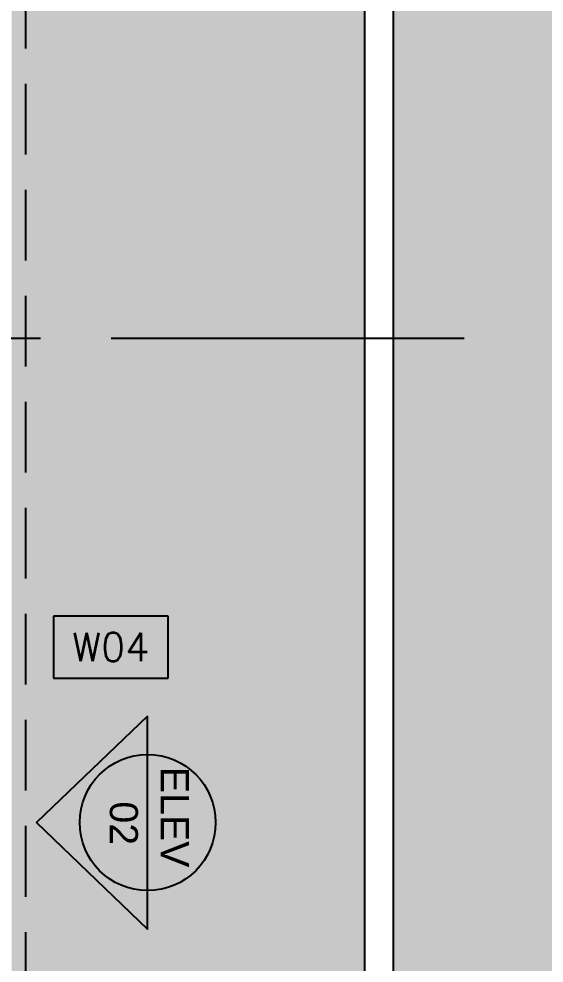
# Model space of a CAD drawing. Header units: centimetres. Extents: x -3744 to 3813, y -6963 to 3597.
# Drawn here: x -297.5 to -111.5, y 1252 to 1586 of the extents above; entities that cross this region are included whole.
import ezdxf
from ezdxf.enums import TextEntityAlignment as Align

# ---------------------------------------------------------------- set-up
doc = ezdxf.new("R2010")
doc.units = ezdxf.units.CM
doc.header["$LTSCALE"] = 100
doc.header["$MEASUREMENT"] = 0
for name, pattern in [('A0-01 FLOOR PLANS$0$HIDDEN', [0.375, 0.25, -0.125]), ('GRID$0$GRID$0$XREF GRID$0$GRIDS$0$CENTER', [2, 1.25, -0.25, 0.25, -0.25]), ('XREF CUTTING LINES$0$ACAD_ISO10W100', [18, 12, -3, 0, -3])]:
    doc.linetypes.add(name, pattern=pattern)
for name, color, linetype in [('A0-01 FLOOR PLANS$0$HIDDEN -03', 8, 'A0-01 FLOOR PLANS$0$HIDDEN'), ('A0-01 FLOOR PLANS$0$TEXT-SCHED', 3, 'Continuous'), ('A0-01 FLOOR PLANS$0$WALL-01', 7, 'Continuous'), ('A0-01 FLOOR PLANS$0$WINDOW', 1, 'Continuous'), ('GRID$0$XREF GRID', 11, 'GRID$0$GRID$0$XREF GRID$0$GRIDS$0$CENTER'), ('SOURROUNDING$0$DIM IN', 1, 'Continuous'), ('SOURROUNDING$0$KERBSTONE', 11, 'Continuous'), ('WALL-03', 2, 'Continuous'), ('XREF CUTTING LINES$0$ELEV', 2, 'XREF CUTTING LINES$0$ACAD_ISO10W100')]:
    doc.layers.add(name, color=color, linetype=linetype)
doc.layers.add('SOURROUNDING$0$HAT', color=8, linetype='Continuous', lineweight=9)
doc.styles.add('A0-01 FLOOR PLANS$0$A0-01 GROUND FLOOR PLAN - For Entry modification$0$ROMANS', font='romans')
doc.styles.add('XREF CUTTING LINES$0$ART-PS-1', font='arial.ttf', dxfattribs={"height": 20})
doc.dimstyles.new('A0-01 FLOOR PLANS$0$A0-01 GROUND FLOOR PLAN - For Entry modification$0$text', dxfattribs={"dimtxt": 18, "dimasz": 10, "dimexe": 10, "dimexo": 10, "dimgap": -6, "dimtad": 1, "dimtih": 1, "dimtoh": 1, "dimdec": 0, "dimdsep": 46, "dimtxsty": 'A0-01 FLOOR PLANS$0$A0-01 GROUND FLOOR PLAN - For Entry modification$0$ROMANS', "dimblk1": 'A0-01 FLOOR PLANS$0$A0-01 GROUND FLOOR PLAN - For Entry modification$0$_ARCHTICK', "dimblk2": 'A0-01 FLOOR PLANS$0$A0-01 GROUND FLOOR PLAN - For Entry modification$0$_ARCHTICK', "dimsah": 1, "dimcen": 25, "dimdle": 10, "dimse1": 1, "dimse2": 1, "dimsd1": 1, "dimsd2": 1, "dimclrd": 1, "dimclre": 1, "dimclrt": 2, "dimadec": 0, "dimazin": 0, "dimtfac": 1, "dimtdec": 0, "dimtmove": 2, "dimatfit": 3, "dimldrblk": 'A0-01 FLOOR PLANS$0$A0-01 GROUND FLOOR PLAN - For Entry modification$0$_ARCHTICK', "dimfxl": 1, "dimtolj": 1, "dimtzin": 0, "dimarcsym": 0})

# ---------------------------------------------------------------- blocks, each defined once
blk = doc.blocks.new('XREF CUTTING LINES')
at = {"layer": 'XREF CUTTING LINES$0$ELEV'}
h = blk.add_hatch(color=251, dxfattribs=at)
edge = h.paths.add_edge_path()
edge.add_line((-356.893319347837, 1304.399473541923), (-356.893319347837, 1290.776777354436))
edge.add_ellipse((-356.893319347837, 1266.710251569524), major_axis=(-17.01760358211502, -17.01760358211501), ratio=0.9999999999999889, start_angle=225.0000000000003, end_angle=405.0000000000003)
edge.add_line((-356.893319347837, 1242.643725784605), (-356.893319347837, 1229.021029597102))
edge.add_line((-356.893319347837, 1229.02102959711), (-396.275554624833, 1266.710251569532))
edge.add_line((-396.275554624833, 1266.710251569531), (-356.893319347837, 1304.399473541923))
at = {"layer": 'XREF CUTTING LINES$0$ELEV', "color": 2, "linetype": 'Continuous'}
blk.add_line((-356.8933193478358, 1242.643725784609), (-356.8933193478358, 1290.776777354439), dxfattribs=at)
for points in [[(-356.893319347837, 1304.399473541931), (-396.275554624833, 1266.710251569531), (-356.893319347837, 1229.021029597117), (-356.893319347837, 1242.643725784609)], [(-356.893319347837, 1290.776777354439), (-356.893319347837, 1304.399473541931)]]:
    blk.add_lwpolyline(points, dxfattribs=at)
blk.add_circle((-356.893319347837, 1266.710251569524), 24.06652578491579, dxfattribs=at)
at = {"layer": 'XREF CUTTING LINES$0$ELEV', "style": 'XREF CUTTING LINES$0$ART-PS-1'}
for s, p in [('ELEV', (-347.2646685409288, 1268.634389450364)), ('02', (-365.3139240087776, 1266.463601106413))]:
    blk.add_text(s, height=9.953633530063387, rotation=270, dxfattribs=at).set_placement(p, align=Align.MIDDLE_CENTER)
blk = doc.blocks.new('GRID')
at = {"layer": 'GRID$0$XREF GRID'}
blk.add_line((-1969.804241438599, 1438.00000000007), (-230.2361929991428, 1438.00000000007), dxfattribs=at)
blk = doc.blocks.new('*D1945')
at = {"layer": 'A0-01 FLOOR PLANS$0$TEXT-SCHED', "color": 1, "lineweight": -2, "transparency": 16777216}
for p, q in [((-349.6888073619196, 1339.760906044967), (-390.2602359333482, 1339.760906044967)), ((-390.2602359333482, 1339.760906044967), (-390.2602359333482, 1317.760906044967)), ((-349.6888073619196, 1317.760906044967), (-349.6888073619196, 1339.760906044967)), ((-390.2602359333482, 1317.760906044967), (-349.6888073619196, 1317.760906044967))]:
    blk.add_line(p, q, dxfattribs=at)
at = {"layer": 'Defpoints', "color": 0, "transparency": 16777216}
blk.add_point((-369.9745216476448, 1328.760906044967), dxfattribs=at)
blk.add_point((-369.9745216476448, 1328.760906044967), dxfattribs=at)
blk.add_point((-369.9745216476448, 1328.760906044967), dxfattribs=at)
at = {"layer": 'A0-01 FLOOR PLANS$0$TEXT-SCHED', "color": 2, "transparency": 16777216, "insert": (-369.9745216476339, 1328.760906044967), "char_height": 8, "width": 47.14285714285714, "attachment_point": 5, "style": 'A0-01 FLOOR PLANS$0$A0-01 GROUND FLOOR PLAN - For Entry modification$0$ROMANS'}
blk.add_mtext('\\A1;{\\H1.25x;W04}', dxfattribs=at)
blk = doc.blocks.new('A0-01 FLOOR PLANS$0$A0-01 GROUND FLOOR PLAN - For Entry modification$0$_ARCHTICK')
at = {"color": 0, "linetype": 'ByBlock', "const_width": 0.15}
blk.add_lwpolyline([(-0.5, -0.5), (0.5, 0.5)], dxfattribs=at)
blk = doc.blocks.new('A0-01 FLOOR PLANS')
at = {"layer": 'A0-01 FLOOR PLANS$0$HIDDEN -03'}
blk.add_line((-400, 753.0000000000055), (-400, 2648.000000000005), dxfattribs=at)
at = {"layer": 'A0-01 FLOOR PLANS$0$WALL-01'}
blk.add_blockref('GRID', (0, 0), dxfattribs=at)
at = {"layer": 'A0-01 FLOOR PLANS$0$WINDOW'}
blk.add_blockref('XREF CUTTING LINES', (0, 0), dxfattribs=at)
at = {"layer": 'A0-01 FLOOR PLANS$0$TEXT-SCHED'}
dim = blk.add_linear_dim(base=(-369.9745216476448, 1328.760906044967), p1=(-369.9745216476448, 1328.760906044967), p2=(-369.9745216476448, 1328.760906044967), text='{\\H1.25x;W04}', dimstyle='A0-01 FLOOR PLANS$0$A0-01 GROUND FLOOR PLAN - For Entry modification$0$text', override={"dimtxt": 8, "dimgap": -6, "dimclrt": 2}, dxfattribs=at)
dim.commit()
dim.dimension.update_dxf_attribs({"geometry": '*D1945', "text_midpoint": (-369.9745216476339, 1328.760906044967), "dimtype": 128})
blk = doc.blocks.new('SOURROUNDING')
at = {"layer": 'SOURROUNDING$0$HAT', "transparency": 33554658}
h = blk.add_hatch(dxfattribs=at)
h.set_pattern_fill('CROSS', color=256, scale=150, angle=90)
h.set_pattern_definition([(90, (0, 0), (-37.5, 37.5), [18.75, -56.25]), (180, (9.375, 9.375), (-37.5, -37.49999999999999), [18.75, -56.25])])
h.paths.add_polyline_path([(-1392.065571825893, 640.0056710339665), (-2418, 639.9943289696406), (-2418, 25.00000000000046), (-1392.065571825893, 25.00000000000003)])
h.paths.add_polyline_path([(-1810.00000000006, 2848.000000000015), (-1810.000000000076, 3028), (-3028, 3027.999999999999), (-3028, 785.0000000017874), (-1819.999999999348, 785.0000000018192), (-1820.000000000057, 1969.719852353662), (-1935.000000000041, 1969.719852353595), (-1935.000000000019, 2521.189775922605), (-1820.000000000025, 2521.189775922629), (-1820.000000000059, 2848.000000000015)])
h.paths.add_polyline_path([(-890.0000000000257, 3028), (-880.0000000000273, 2818.000000000007), (-164.9999999999978, 2818.000000000006), (-174.9999999999961, 2848.000000000013), (-164.999999999995, 2848.000000000014), (-164.9999999998214, 652.9137857794739), (-722.0655717155141, 652.9137891617253), (-722.0655531118957, 25.00000011200814), (-20, 19.99999999999977), (-20.00000000000091, 3028)])
at = {"layer": 'SOURROUNDING$0$KERBSTONE', "lineweight": 13}
h = blk.add_hatch(dxfattribs=at)
h.set_pattern_fill('AR-HBONE', color=252, scale=5, angle=90)
h.set_pattern_definition([(135, (0, 0), (-28.2842712474619, 1.731912112470987e-15), [60, -20]), (225, (-14.142135625, 14.142135625), (-28.2842712474619, 3.9523581617213e-15), [60, -20])])
h.paths.add_polyline_path([(-174.9999999999995, 1001.388733368148), (-180.2372202335287, 999.4018025608985), (-174.9999999999998, 1003.262964355024), (-174.9999999999975, 1910.06746708433), (-189.1883495621125, 1904.684598388356), (-174.9999999999975, 1915.145016474309), (-174.9999999999975, 1965.254414543792), (-177.7862639594871, 1965.570847487486), (-174.9999999999973, 1966.160834471921), (-174.9999999999961, 2515.31407094349), (-190.9484910254077, 2509.26342828679), (-174.9999999999961, 2521.021517783776), (-174.9999999999959, 2569.633347105632), (-179.5464054227816, 2570.14967738592), (-174.9999999999961, 2571.112371539958), (-174.9999999999957, 2808.000000000006), (-890.000000000025, 2808.000000000006), (-890.000000000025, 3028), (-1810.000000000075, 3028), (-1810.000000000024, 2511.189775922623), (-1925.000000000019, 2511.189775922612), (-1925.00000000004, 1979.719852353628), (-1810.000000000056, 1979.719852353628), (-1809.999999999347, 775.0000000018035), (-3028, 775.0000000018031), (-3028, 650.0000000018035), (-2728, 650.0000000018035), (-2447.999999999999, 650.000000001804), (-2428, 650.0000000018035), (-1382.065571825893, 650.0000000018035), (-1382.065571825892, 25.00000000000011), (-1257.585336144932, 25.00000000000011), (-1257.065571825896, 25.00000000316902), (-857.0655718258947, 24.99999999999989), (-732.0659801441941, 25), (-732.065571825893, 667.9999999999965), (-175.0000000000002, 668.000000000032)])
h.paths.add_polyline_path([(-1685, 828.0000000000057), (-1685, 2748.000000000005), (-1220, 2748.000000000005), (-1220, 2193.000000000006), (-890, 2193.000000000006), (-890, 2683.000000000005), (-300, 2683.000000000006), (-300, 788.0000000000057), (-589.9999999999995, 788.0000000000057), (-589.9999999999997, 793.0000000000057), (-817, 793.0000000000055), (-817, 713.0000000000298), (-1286.116348528466, 712.9999999999948), (-1287.5, 828.0000000000058)], flags=16)
h.paths.add_polyline_path([(-1798.226780842823, 1621.662886067414), (-1726.107733223775, 1621.662886067414), (-1726.107733223775, 1641.162886067414), (-1798.226780842823, 1641.162886067414)], flags=16)
h.paths.add_polyline_path([(-1563.971165272614, 2964.650889992762), (-999.200087509995, 2964.650889992762), (-999.200087509995, 3018.338407045968), (-1563.971165272614, 3018.338407045968)], flags=16)
at = {"layer": 'SOURROUNDING$0$KERBSTONE', "color": 2}
for p, q in [((-164.999999999999, 2818.000000000006), (-164.9999999998207, 658.0000000000355)), ((-175.0000000000005, 668.000000000032), (-174.9999999999956, 2808.000000000006))]:
    blk.add_line(p, q, dxfattribs=at)
at = {"layer": 'SOURROUNDING$0$DIM IN'}
blk.add_blockref('A0-01 FLOOR PLANS', (105, 35.00000000000091), dxfattribs=at)

msp = doc.modelspace()

# ---------------------------------------------------------------- block references
at = {"layer": 'WALL-03'}
msp.add_blockref('SOURROUNDING', (0, 0), dxfattribs=at)

doc.saveas('drawing.dxf')
